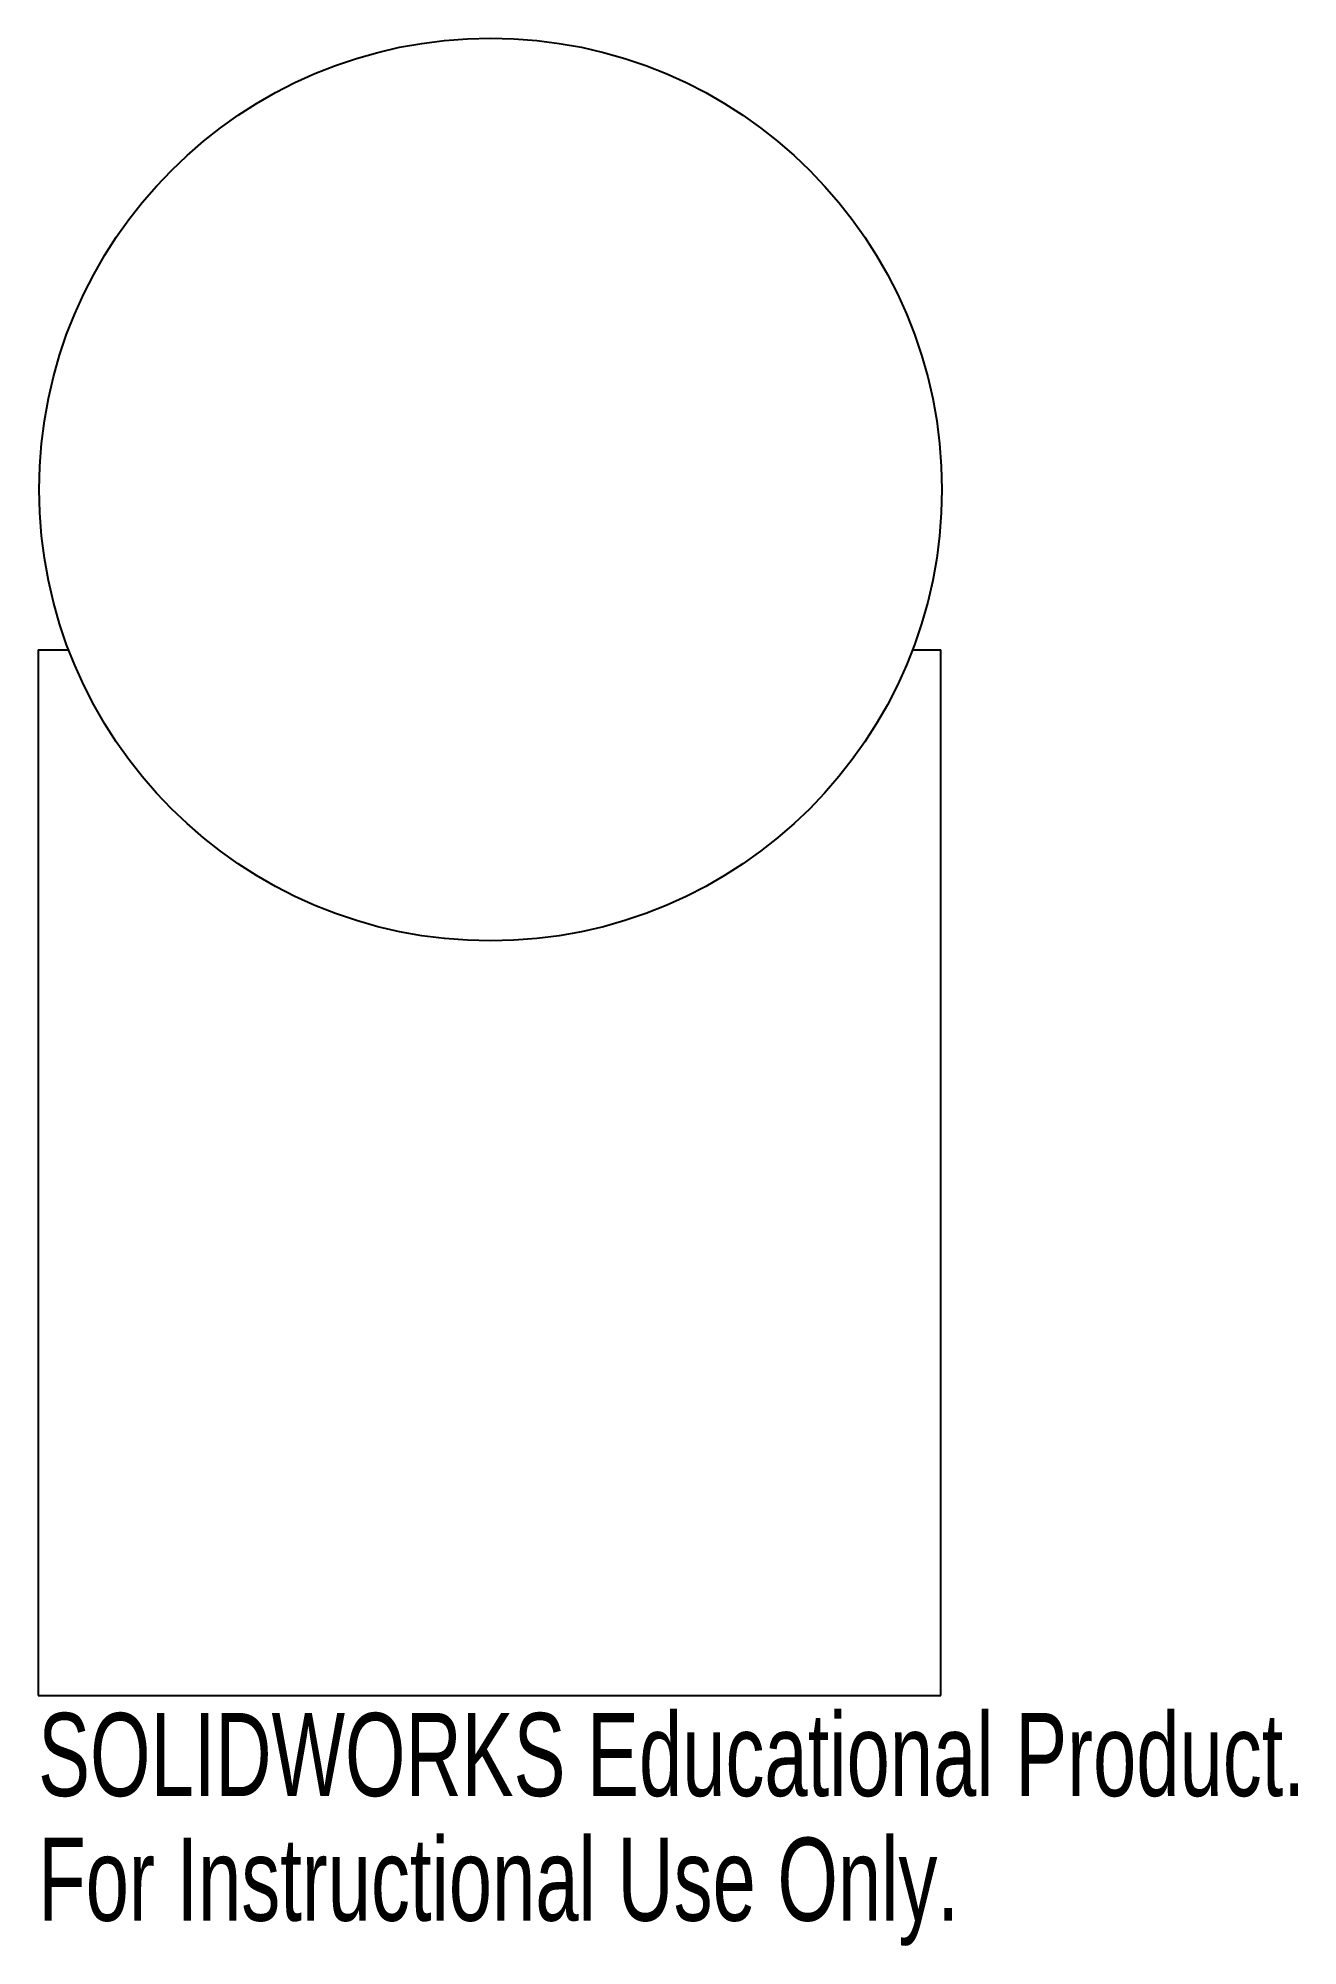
# Paper-space layout '_Front' of a CAD drawing. Header units: inches. Extents: x -2.33 to 0.55, y -2.36 to 2.01.
import ezdxf

# ---------------------------------------------------------------- set-up
doc = ezdxf.new("R2010")
doc.units = ezdxf.units.IN
doc.header["$MEASUREMENT"] = 0
doc.styles.add('SLDTEXTSTYLE0', font='TXT', dxfattribs={"width": 0.7})

psp = doc.layouts.new('_Front')

# ---------------------------------------------------------------- linework, layer by layer
at = {"color": 7, "linetype": 'Continuous', "lineweight": 25}
for p, q in [((-2.3344, 0.6069), (-2.3344, -1.7874)), ((-2.3344, 0.6069), (-2.2646, 0.6069)), ((-0.3323, 0.6069), (-0.2675, 0.6069)), ((-0.2675, -1.7874), (-0.2675, 0.6069)), ((-2.3344, -1.7874), (-0.2675, -1.7874))]:
    psp.add_line(p, q, dxfattribs=at)
psp.add_circle((-1.2984, 0.9738), 1.0335, dxfattribs=at)

# ---------------------------------------------------------------- texts
at = {"color": 7, "linetype": 'Continuous', "char_height": 0.1903, "attachment_point": 1, "style": 'SLDTEXTSTYLE0'}
for s, insert in [('SOLIDWORKS Educational Product.', (-2.3344, -1.8275)), ('For Instructional Use Only.', (-2.3344, -2.113))]:
    psp.add_mtext(s, dxfattribs=dict(at, insert=insert))

doc.saveas('drawing.dxf')
